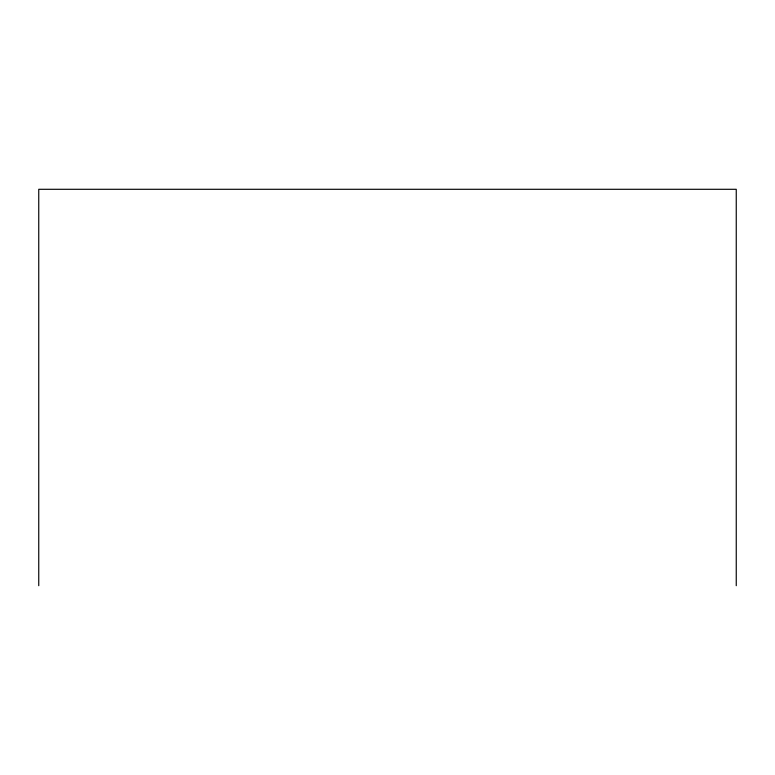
<?xml version="1.0" encoding="UTF-8"?>
<svg xmlns="http://www.w3.org/2000/svg" width="775" height="775" viewBox="0 0 775 775"><rect width="100%" height="100%" fill="white"/><g stroke="black" fill="none" stroke-linecap="round" stroke-linejoin="round"><path stroke-width="1.16" d="M736.25 585.706L736.25 189.294L38.75 189.294L38.75 585.706"/></g></svg>
